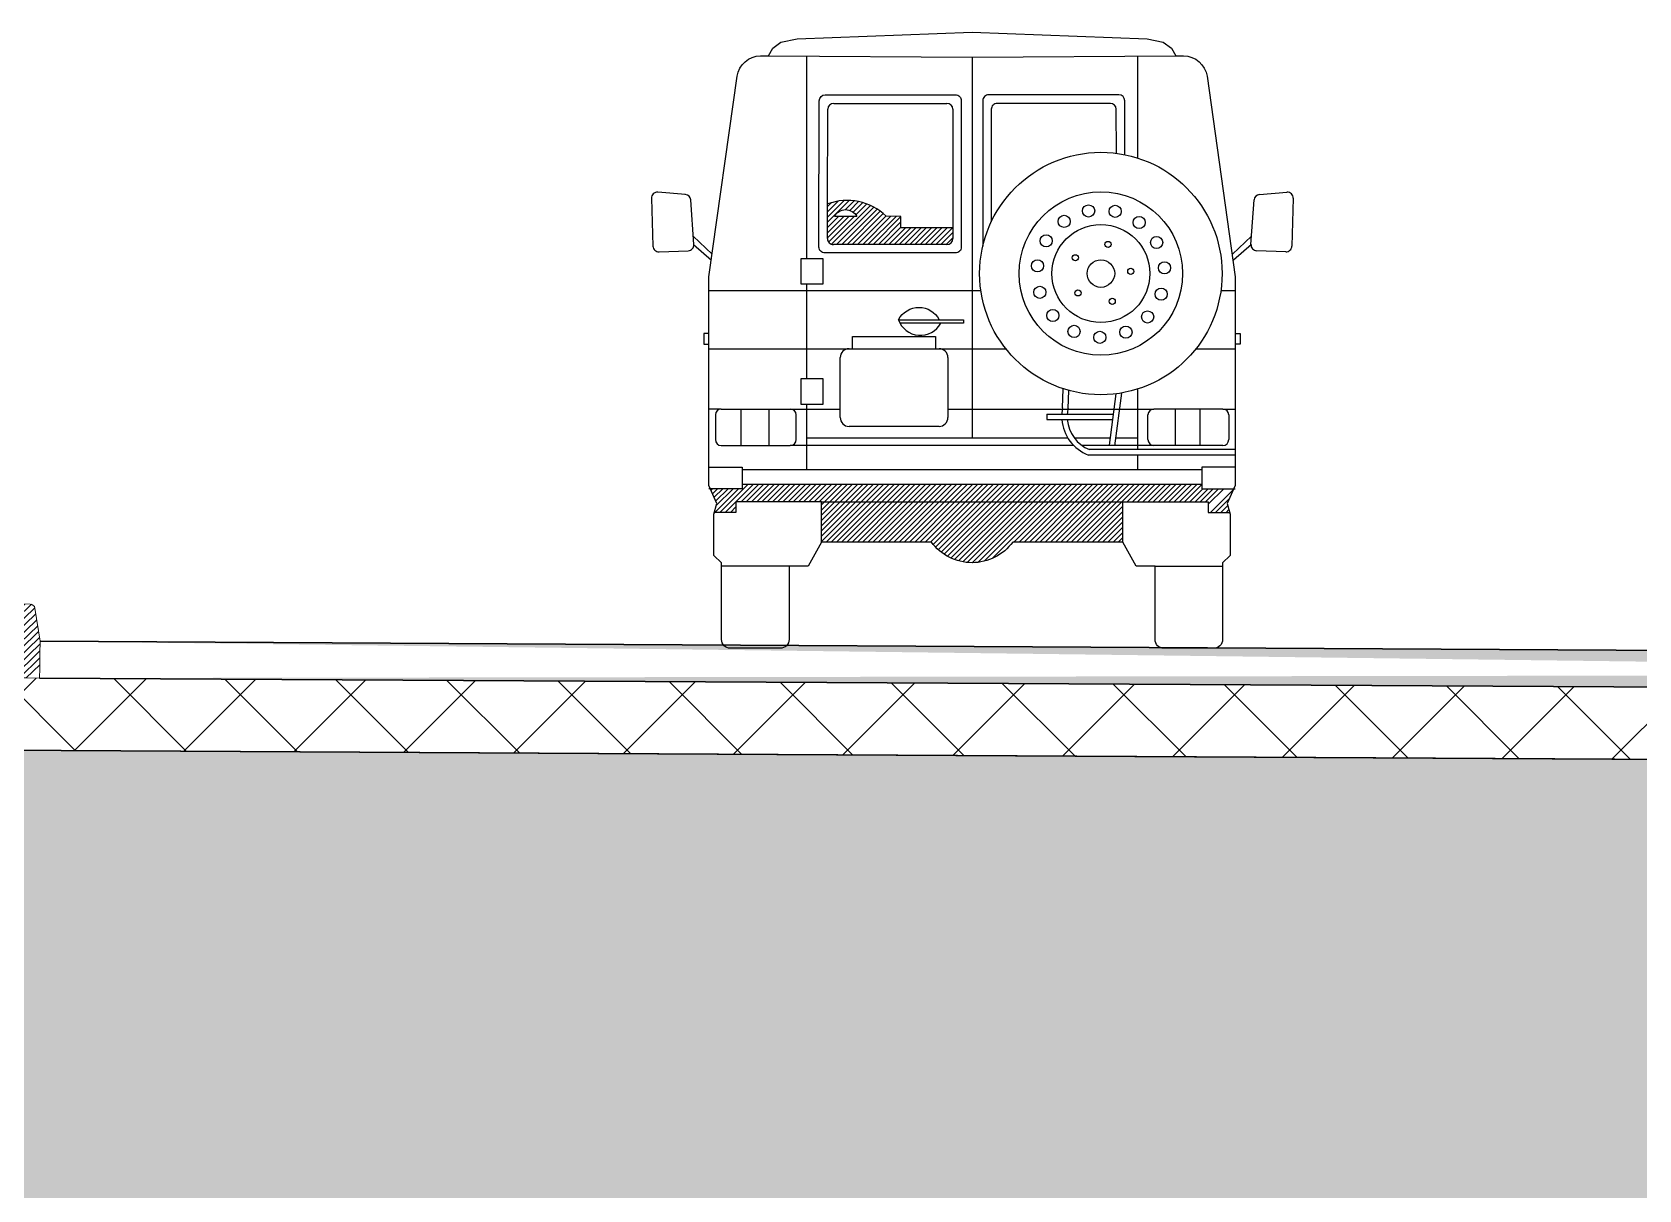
# Model space of a CAD drawing. Header units: metres. Extents: x 34785 to 38791, y 49888 to 55971.
# Drawn here: x 37668.84 to 37675.37, y 51723.61 to 51728.32 of the extents above; entities that cross this region are included whole.
import ezdxf

# ---------------------------------------------------------------- set-up
doc = ezdxf.new("R2010")
doc.units = ezdxf.units.M
doc.layers.add('ГЕНПЛАН ПЛОЩІ', color=7, linetype='Continuous', lineweight=0)
doc.layers.add('Слой 1', color=250, linetype='Continuous', lineweight=0)

# ---------------------------------------------------------------- blocks, each defined once
blk = doc.blocks.new('1')
at = {"layer": 'ГЕНПЛАН ПЛОЩІ', "color": 7, "linetype": 'Continuous', "lineweight": 0}
blk.add_line((4178.651, -713.944), (4178.651, -713.544), dxfattribs=at)
at = {"layer": 'ГЕНПЛАН ПЛОЩІ', "color": 7, "linetype": 'Continuous', "lineweight": 0, "flags": 128}
for points in [[(4178.651, -713.544), (4178.651, -713.404), (4178.651, -713.121), (4178.651, -712.838), (4178.651, -712.555), (4178.651, -712.444)], [(4177.151, -713.944), (4177.262, -713.944), (4177.545, -713.944), (4177.828, -713.944), (4178.111, -713.944), (4178.651, -713.944)]]:
    blk.add_lwpolyline(points, dxfattribs=at)
at = {"layer": 'Слой 1', "color": 7, "linetype": 'Continuous', "lineweight": 0}
for p, q in [((4177.151, -713.944), (4177.151, -710.944)), ((4177.151, -710.944), (4178.222, -710.944)), ((4178.282, -710.944), (4177.151, -712.075)), ((4177.999, -710.944), (4177.151, -711.792)), ((4177.716, -710.944), (4177.151, -711.509)), ((4177.434, -710.944), (4177.151, -711.227)), ((4178.416, -711.093), (4177.151, -712.358)), ((4178.651, -712.444), (4178.419, -711.11)), ((4178.458, -711.334), (4177.151, -712.641)), ((4178.5, -711.575), (4177.151, -712.924)), ((4178.542, -711.816), (4177.151, -713.207)), ((4178.584, -712.057), (4177.151, -713.49)), ((4178.626, -712.298), (4177.151, -713.773)), ((4178.651, -712.555), (4177.262, -713.944)), ((4178.651, -712.838), (4177.545, -713.944)), ((4178.651, -713.121), (4177.828, -713.944)), ((4178.651, -713.404), (4178.111, -713.944))]:
    blk.add_line(p, q, dxfattribs=at)
at = {"layer": 'Слой 1', "color": 7, "linetype": 'Continuous', "lineweight": 0, "extrusion": (0, 0, -1)}
blk.add_arc((-4178.222, -711.144), 0.2, 90, 170.11283, dxfattribs=at)
blk = doc.blocks.new('*X239')
at = {"color": 0}
for p, q in [((0.3407, 0.3584), (0.475, 0.4926)), ((0.3407, 0.376), (0.4573, 0.4926)), ((0.3407, 0.3937), (0.4396, 0.4926)), ((0.3407, 0.4114), (0.4219, 0.4926)), ((0.3407, 0.4291), (0.4042, 0.4926)), ((0.3407, 0.4468), (0.3866, 0.4926)), ((0.3407, 0.4644), (0.3689, 0.4926)), ((0.3407, 0.4821), (0.3512, 0.4926)), ((0.3563, 0.3563), (0.4926, 0.4926)), ((0.374, 0.3563), (0.5103, 0.4926)), ((0.3917, 0.3563), (0.528, 0.4926)), ((0.4093, 0.3563), (0.5457, 0.4926)), ((0.427, 0.3563), (0.5633, 0.4926)), ((0.4447, 0.3563), (0.581, 0.4926)), ((0.4624, 0.3563), (0.5987, 0.4926)), ((0.48, 0.3563), (0.6164, 0.4926)), ((0.4977, 0.3563), (0.6341, 0.4926)), ((0.5154, 0.3563), (0.6517, 0.4926)), ((0.5331, 0.3563), (0.6694, 0.4926)), ((0.5508, 0.3563), (0.6871, 0.4926)), ((0.5684, 0.3563), (0.7048, 0.4926)), ((0.5861, 0.3563), (0.7224, 0.4926)), ((0.6038, 0.3563), (0.7401, 0.4926)), ((0.6215, 0.3563), (0.7578, 0.4926)), ((0.6391, 0.3563), (0.7755, 0.4926)), ((0.6568, 0.3563), (0.7932, 0.4926)), ((0.6745, 0.3563), (0.8108, 0.4926)), ((0.6922, 0.3563), (0.8285, 0.4926)), ((0.7099, 0.3563), (0.8462, 0.4926)), ((0.7194, 0.3481), (0.8639, 0.4926)), ((0.7277, 0.3388), (0.8815, 0.4926)), ((0.7367, 0.3301), (0.8992, 0.4926)), ((0.7463, 0.322), (0.9169, 0.4926)), ((0.7566, 0.3147), (0.9346, 0.4926)), ((0.7676, 0.308), (0.9523, 0.4926)), ((0.7793, 0.302), (0.9699, 0.4926)), ((0.7918, 0.2968), (0.9876, 0.4926)), ((0.8051, 0.2925), (1.0053, 0.4926)), ((0.8195, 0.2891), (1.023, 0.4926)), ((0.835, 0.287), (1.0406, 0.4926)), ((0.8519, 0.2862), (1.0583, 0.4926)), ((0.8707, 0.2874), (1.076, 0.4926)), ((0.8923, 0.2913), (1.0937, 0.4926)), ((0.9191, 0.3004), (1.1114, 0.4926)), ((0.9927, 0.3563), (1.129, 0.4926)), ((1.0104, 0.3563), (1.1467, 0.4926)), ((1.0281, 0.3563), (1.1644, 0.4926)), ((1.0457, 0.3563), (1.1821, 0.4926)), ((1.0634, 0.3563), (1.1997, 0.4926)), ((1.0811, 0.3563), (1.2174, 0.4926)), ((1.0988, 0.3563), (1.2351, 0.4926)), ((1.1164, 0.3563), (1.2528, 0.4926)), ((1.1341, 0.3563), (1.2705, 0.4926)), ((1.1518, 0.3563), (1.2881, 0.4926)), ((1.1695, 0.3563), (1.3058, 0.4926)), ((1.1872, 0.3563), (1.3235, 0.4926)), ((1.2048, 0.3563), (1.3412, 0.4926)), ((1.2225, 0.3563), (1.3588, 0.4926)), ((1.2402, 0.3563), (1.3613, 0.4774)), ((1.2579, 0.3563), (1.3613, 0.4597)), ((1.2755, 0.3563), (1.3613, 0.442)), ((1.2932, 0.3563), (1.3613, 0.4243)), ((1.3109, 0.3563), (1.3613, 0.4067)), ((1.3286, 0.3563), (1.3613, 0.389)), ((1.3463, 0.3563), (1.3613, 0.3713))]:
    blk.add_line(p, q, dxfattribs=at)
blk = doc.blocks.new('*X240')
at = {"color": 0}
for p, q in [((0.3614, 1.4397), (0.4352, 1.5135)), ((0.3614, 1.4575), (0.4174, 1.5134)), ((0.3615, 1.4752), (0.3976, 1.5113)), ((0.3615, 1.4929), (0.3748, 1.5062)), ((0.3754, 1.3653), (0.5067, 1.4967)), ((0.3922, 1.3644), (0.5185, 1.4908)), ((0.4099, 1.3644), (0.5297, 1.4843)), ((0.4218, 1.4824), (0.4515, 1.5122)), ((0.4275, 1.3644), (0.5402, 1.4772)), ((0.4369, 1.4799), (0.4667, 1.5097)), ((0.4483, 1.4736), (0.4809, 1.5062)), ((0.457, 1.4646), (0.4942, 1.5018)), ((0.3613, 1.3866), (0.4341, 1.4594)), ((0.3613, 1.4043), (0.4164, 1.4594)), ((0.3614, 1.422), (0.3988, 1.4594)), ((0.3651, 1.3727), (0.4518, 1.4594)), ((0.4452, 1.3644), (0.5502, 1.4694)), ((0.4629, 1.3644), (0.5595, 1.4611)), ((0.4806, 1.3644), (0.5763, 1.4601)), ((0.4982, 1.3644), (0.5934, 1.4596)), ((0.5159, 1.3644), (0.6101, 1.4587)), ((0.5336, 1.3644), (0.6101, 1.441)), ((0.5513, 1.3644), (0.6101, 1.4233)), ((0.569, 1.3644), (0.6254, 1.4209)), ((0.5866, 1.3644), (0.6431, 1.4209)), ((0.6043, 1.3644), (0.6608, 1.4209)), ((0.622, 1.3644), (0.6784, 1.4209)), ((0.6397, 1.3644), (0.6961, 1.4209)), ((0.6573, 1.3644), (0.7138, 1.4209)), ((0.675, 1.3644), (0.7315, 1.4209)), ((0.6927, 1.3644), (0.7491, 1.4209)), ((0.7104, 1.3644), (0.7668, 1.4209)), ((0.7281, 1.3644), (0.7845, 1.4209)), ((0.7457, 1.3644), (0.7858, 1.4045)), ((0.7634, 1.3644), (0.7858, 1.3868))]:
    blk.add_line(p, q, dxfattribs=at)
blk = doc.blocks.new('A$C17DE143A')
for p, q in [((0.3959, 2.0067), (1.086, 2.0027)), ((1.086, 2.0027), (1.7762, 2.0067)), ((1.086, 2.0027), (1.086, 0.713)), ((0.5966, 1.5055), (0.5974, 1.8263)), ((0.6174, 1.8462), (1.0008, 1.8462)), ((1.0208, 1.8262), (1.0208, 1.4246)), ((0, 1.5246), (0.0051, 1.3626)), ((0.1147, 1.5374), (0.0217, 1.5452)), ((2.0597, 1.5374), (2.1528, 1.5452)), ((2.1744, 1.5246), (2.1694, 1.3626)), ((0.1434, 1.3685), (0.1329, 1.5188)), ((0.5963, 1.3882), (0.5966, 1.5055)), ((2.031, 1.3685), (2.0415, 1.5188)), ((1.0208, 1.4246), (1.0208, 1.3881)), ((0.2056, 1.335), (0.1415, 1.3965)), ((0.142, 1.3684), (0.2028, 1.3155)), ((1.0008, 1.3681), (0.6163, 1.3681)), ((1.9688, 1.335), (2.0329, 1.3965)), ((2.0325, 1.3684), (1.9716, 1.3155)), ((0.0258, 1.3433), (0.1243, 1.3471)), ((0.5068, 1.3208), (0.5802, 1.3208)), ((0.5068, 1.2331), (0.5068, 1.3208)), ((0.5802, 1.3208), (0.5802, 1.2331)), ((2.1486, 1.3433), (2.0501, 1.3471)), ((0.5802, 1.2331), (0.5068, 1.2331)), ((0.6814, 1.0567), (0.9622, 1.0567)), ((0.6814, 1.015), (0.6814, 1.0567)), ((0.9622, 1.0567), (0.9622, 1.015)), ((0.6394, 0.7818), (0.6394, 0.985)), ((0.6694, 1.015), (0.9742, 1.015)), ((1.0042, 0.985), (1.0042, 0.7818)), ((0.5068, 0.8263), (0.5068, 0.9139)), ((0.5068, 0.9139), (0.5802, 0.9139)), ((0.5802, 0.9139), (0.5802, 0.8263)), ((1.3928, 0.8149), (1.3952, 0.8791)), ((1.4112, 0.8126), (1.4134, 0.8736)), ((0.5802, 0.8263), (0.5068, 0.8263)), ((0.2364, 0.8107), (0.1948, 0.8107)), ((0.2164, 0.7907), (0.2164, 0.7069)), ((0.2364, 0.8107), (0.4701, 0.8107)), ((0.303, 0.8107), (0.303, 0.6869)), ((0.3975, 0.8107), (0.3975, 0.6869)), ((0.4901, 0.7069), (0.4901, 0.7907)), ((1.3391, 0.7936), (1.3391, 0.7752)), ((1.682, 0.7069), (1.682, 0.7907)), ((1.9356, 0.8107), (1.702, 0.8107)), ((1.7746, 0.8107), (1.7746, 0.6869)), ((1.8572, 0.8107), (1.8572, 0.6869)), ((1.9356, 0.8107), (1.9772, 0.8107)), ((1.9556, 0.7907), (1.9556, 0.7069)), ((0.5251, 0.713), (1.4102, 0.713)), ((0.9742, 0.7518), (0.6694, 0.7518)), ((1.4325, 0.713), (1.5539, 0.713)), ((1.5725, 0.713), (1.6469, 0.713)), ((0.2364, 0.6869), (0.4701, 0.6869)), ((1.4306, 0.6869), (0.4701, 0.6869)), ((1.702, 0.6869), (1.459, 0.6869)), ((1.9772, 0.6547), (1.4801, 0.6547)), ((1.9772, 0.6732), (1.4836, 0.6732)), ((1.9356, 0.6869), (1.702, 0.6869)), ((0.1948, 0.6141), (0.3074, 0.6141)), ((0.3074, 0.6141), (0.3074, 0.5562)), ((1.9772, 0.6141), (1.8647, 0.6141)), ((1.8647, 0.6141), (1.8647, 0.5562)), ((0.2319, 0.4601), (0.3279, 0.5562)), ((0.2495, 0.4601), (0.3456, 0.5562)), ((0.3034, 0.4963), (0.3633, 0.5562)), ((0.3074, 0.5562), (0.3074, 0.5406)), ((0.3074, 0.5533), (0.3103, 0.5562)), ((0.3211, 0.4963), (0.381, 0.5562)), ((0.3388, 0.4963), (0.3987, 0.5562)), ((0.3564, 0.4963), (0.4163, 0.5562)), ((0.3741, 0.4963), (0.434, 0.5562)), ((0.3918, 0.4963), (0.4517, 0.5562)), ((0.4095, 0.4963), (0.4694, 0.5562)), ((0.4272, 0.4963), (0.487, 0.5562)), ((0.4448, 0.4963), (0.5047, 0.5562)), ((0.4625, 0.4963), (0.5224, 0.5562)), ((0.4802, 0.4963), (0.5401, 0.5562)), ((0.4979, 0.4963), (0.5578, 0.5562)), ((0.5155, 0.4963), (0.5754, 0.5562)), ((0.5332, 0.4963), (0.5931, 0.5562)), ((0.5509, 0.4963), (0.6108, 0.5562)), ((0.5686, 0.4963), (0.6285, 0.5562)), ((0.5863, 0.4963), (0.6461, 0.5562)), ((0.6039, 0.4963), (0.6638, 0.5562)), ((0.6216, 0.4963), (0.6815, 0.5562)), ((0.6393, 0.4963), (0.6992, 0.5562)), ((0.657, 0.4963), (0.7169, 0.5562)), ((0.6746, 0.4963), (0.7345, 0.5562)), ((0.6923, 0.4963), (0.7522, 0.5562)), ((0.71, 0.4963), (0.7699, 0.5562)), ((0.7277, 0.4963), (0.7876, 0.5562)), ((0.7454, 0.4963), (0.8052, 0.5562)), ((0.763, 0.4963), (0.8229, 0.5562)), ((0.7807, 0.4963), (0.8406, 0.5562)), ((0.7984, 0.4963), (0.8583, 0.5562)), ((0.8161, 0.4963), (0.8759, 0.5562)), ((0.8337, 0.4963), (0.8936, 0.5562)), ((0.8514, 0.4963), (0.9113, 0.5562)), ((0.8691, 0.4963), (0.929, 0.5562)), ((0.8868, 0.4963), (0.9467, 0.5562)), ((0.9045, 0.4963), (0.9643, 0.5562)), ((0.9221, 0.4963), (0.982, 0.5562)), ((0.9398, 0.4963), (0.9997, 0.5562)), ((0.9575, 0.4963), (1.0174, 0.5562)), ((0.9752, 0.4963), (1.035, 0.5562)), ((0.9928, 0.4963), (1.0527, 0.5562)), ((1.0105, 0.4963), (1.0704, 0.5562)), ((1.0282, 0.4963), (1.0881, 0.5562)), ((1.0459, 0.4963), (1.1058, 0.5562)), ((1.0636, 0.4963), (1.1234, 0.5562)), ((1.0812, 0.4963), (1.1411, 0.5562)), ((1.0989, 0.4963), (1.1588, 0.5562)), ((1.1166, 0.4963), (1.1765, 0.5562)), ((1.1343, 0.4963), (1.1941, 0.5562)), ((1.1519, 0.4963), (1.2118, 0.5562)), ((1.1696, 0.4963), (1.2295, 0.5562)), ((1.1873, 0.4963), (1.2472, 0.5562)), ((1.205, 0.4963), (1.2649, 0.5562)), ((1.2227, 0.4963), (1.2825, 0.5562)), ((1.2403, 0.4963), (1.3002, 0.5562)), ((1.258, 0.4963), (1.3179, 0.5562)), ((1.2757, 0.4963), (1.3356, 0.5562)), ((1.2934, 0.4963), (1.3532, 0.5562)), ((1.311, 0.4963), (1.3709, 0.5562)), ((1.3287, 0.4963), (1.3886, 0.5562)), ((1.3464, 0.4963), (1.4063, 0.5562)), ((1.3641, 0.4963), (1.424, 0.5562)), ((1.3818, 0.4963), (1.4416, 0.5562)), ((1.3994, 0.4963), (1.4593, 0.5562)), ((1.4171, 0.4963), (1.477, 0.5562)), ((1.4348, 0.4963), (1.4947, 0.5562)), ((1.4525, 0.4963), (1.5123, 0.5562)), ((1.4701, 0.4963), (1.53, 0.5562)), ((1.4878, 0.4963), (1.5477, 0.5562)), ((1.5055, 0.4963), (1.5654, 0.5562)), ((1.5232, 0.4963), (1.5831, 0.5562)), ((1.5409, 0.4963), (1.6007, 0.5562)), ((1.5585, 0.4963), (1.6184, 0.5562)), ((1.5762, 0.4963), (1.6361, 0.5562)), ((1.5939, 0.4963), (1.6538, 0.5562)), ((1.6116, 0.4963), (1.6714, 0.5562)), ((1.6292, 0.4963), (1.6891, 0.5562)), ((1.6469, 0.4963), (1.7068, 0.5562)), ((1.6646, 0.4963), (1.7245, 0.5562)), ((1.6823, 0.4963), (1.7422, 0.5562)), ((1.7, 0.4963), (1.7598, 0.5562)), ((1.7176, 0.4963), (1.7775, 0.5562)), ((1.7353, 0.4963), (1.7952, 0.5562)), ((1.753, 0.4963), (1.8129, 0.5562)), ((1.7707, 0.4963), (1.8305, 0.5562)), ((1.7883, 0.4963), (1.8482, 0.5562)), ((1.806, 0.4963), (1.8647, 0.555)), ((1.8647, 0.5562), (1.8647, 0.5406)), ((0.3074, 0.5406), (0.1948, 0.5406)), ((0.2018, 0.5361), (0.2063, 0.5406)), ((0.2071, 0.5238), (0.224, 0.5406)), ((0.2125, 0.5115), (0.2417, 0.5406)), ((0.2143, 0.4601), (0.2949, 0.5406)), ((0.2179, 0.4992), (0.2594, 0.5406)), ((0.2197, 0.4833), (0.277, 0.5406)), ((0.5757, 0.4963), (0.2862, 0.4963)), ((0.2862, 0.4963), (0.2862, 0.4601)), ((0.5757, 0.4963), (1.5963, 0.4963)), ((0.5757, 0.36), (0.5757, 0.4963)), ((1.5963, 0.36), (1.5963, 0.4963)), ((1.5963, 0.4963), (1.8859, 0.4963)), ((1.8237, 0.4963), (1.868, 0.5406)), ((1.8414, 0.4963), (1.8857, 0.5406)), ((1.859, 0.4963), (1.9034, 0.5406)), ((1.8647, 0.5406), (1.9772, 0.5406)), ((1.8767, 0.4963), (1.9211, 0.5406)), ((1.8859, 0.4879), (1.9386, 0.5406)), ((1.8859, 0.4963), (1.8859, 0.4601)), ((1.8936, 0.4601), (1.9708, 0.5374)), ((1.9112, 0.4601), (1.9571, 0.506)), ((0.2862, 0.4601), (0.2114, 0.4601)), ((0.2127, 0.4586), (0.2142, 0.4601)), ((0.2672, 0.4601), (0.2862, 0.479)), ((0.2849, 0.4601), (0.2862, 0.4614)), ((1.8859, 0.4601), (1.9607, 0.4601)), ((1.9289, 0.4601), (1.9523, 0.4835)), ((1.9466, 0.4601), (1.9562, 0.4697)), ((0.4662, 0.2783), (0.2373, 0.2783)), ((1.7059, 0.2783), (1.9347, 0.2783))]:
    blk.add_line(p, q)
for points in [[(0.1948, 0.552), (0.1948, 1.2581), (0.29, 1.938, -0.375674), (0.3697, 2.0069), (0.3959, 2.0067), (0.4109, 2.0328), (0.4386, 2.0539), (0.4931, 2.0652), (1.086, 2.0876), (1.679, 2.0652), (1.7335, 2.0539), (1.7612, 2.0328), (1.7762, 2.0067), (1.8023, 2.0069, -0.375674), (1.882, 1.938), (1.9772, 1.2581), (1.9772, 0.552), (1.9503, 0.4904), (1.9607, 0.454), (1.9607, 0.3144), (1.9347, 0.289), (1.9347, 0.03, -0.414214), (1.9047, 0), (1.7359, 0, -0.414214), (1.7059, 0.03), (1.7059, 0.2783), (1.6416, 0.2783), (1.5963, 0.36), (1.3689, 0.36), (1.224, 0.36, -0.508034), (0.9481, 0.36), (0.8032, 0.36), (0.5757, 0.36), (0.5304, 0.2783), (0.4662, 0.2783), (0.4662, 0.03, -0.414214), (0.4362, 0), (0.2673, 0, -0.414214), (0.2373, 0.03), (0.2373, 0.289), (0.2114, 0.3144), (0.2114, 0.454), (0.2217, 0.4904)], [(0.5886, 1.8751), (1.0297, 1.8751, -0.414214), (1.0497, 1.8551), (1.0497, 1.3593, -0.414214), (1.0297, 1.3393), (0.5874, 1.3393, -0.414956), (0.5674, 1.3593), (0.5686, 1.8551, -0.413471)]]:
    blk.add_lwpolyline(points, format="xyb", close=True)
for points in [[(0.5251, 2.006), (0.5251, 1.3208)], [(1.6469, 2.006), (1.6469, 1.661)], [(0.1948, 1.2118), (1.1158, 1.2118)], [(0.5251, 1.2331), (0.5251, 0.9139)], [(1.9291, 1.2118), (1.9772, 1.2118)], [(0.8371, 1.1133), (1.0568, 1.1133), (1.0568, 1.1016), (0.8425, 1.1016)], [(0.1948, 1.0663), (0.1779, 1.0663), (0.1779, 1.0299), (0.1948, 1.0299)], [(1.9772, 1.0663), (1.9941, 1.0663), (1.9941, 1.0299), (1.9772, 1.0299)], [(0.1948, 1.015), (0.6694, 1.015)], [(0.9742, 1.015), (1.2002, 1.015)], [(1.8447, 1.015), (1.9772, 1.015)], [(1.6469, 0.8782), (1.6469, 0.6732)], [(0.5251, 0.8263), (0.5251, 0.6056)], [(1.5736, 0.8621), (1.5507, 0.6886)], [(1.5926, 0.8649), (1.569, 0.6861)], [(0.4701, 0.8107), (0.6394, 0.8107)], [(1.0042, 0.8107), (1.702, 0.8107)], [(1.3391, 0.7936), (1.5646, 0.7936)], [(1.3391, 0.7752), (1.5621, 0.7752)], [(1.6469, 0.6547), (1.6469, 0.6056)], [(0.3074, 0.6056), (1.8647, 0.6056)], [(0.3074, 0.5562), (1.8647, 0.5562)]]:
    blk.add_lwpolyline(points)
for points in [[(1.5834, 1.8751), (1.1424, 1.8751, 0.414214), (1.1224, 1.8551), (1.1224, 1.3624, 0.414214)], [(1.6039, 1.6722), (1.6034, 1.8551, 0.413471), (1.5834, 1.8751)], [(1.5546, 1.8462), (1.1712, 1.8462, 0.414214), (1.1512, 1.8262), (1.1512, 1.4453, 0.414214)], [(1.575, 1.677), (1.5746, 1.8263, 0.413471), (1.5546, 1.8462)], [(1.0208, 1.4246), (0.8452, 1.4246), (0.8452, 1.4627), (0.795, 1.4643, 0.28659), (0.5966, 1.5055, -1.758112)], [(0.6952, 1.4631), (0.6198, 1.4631, -0.610366), (0.6952, 1.4631, -0.241954)], [(0.8371, 1.1133, -0.603238), (0.9747, 1.1133, -2.228773)], [(0.8371, 1.1133, 0.656282), (0.98, 1.1016, -3.989419)]]:
    blk.add_lwpolyline(points, format="xyb")
for centre, radius in [((1.5225, 1.2696), 0.4107), ((1.5225, 1.2696), 0.2769), ((1.4808, 1.4817), 0.0206), ((1.5707, 1.4803), 0.0206), ((1.5225, 1.2696), 0.1659), ((1.3982, 1.4464), 0.0206), ((1.6522, 1.4425), 0.0206), ((1.337, 1.3806), 0.0206), ((1.5467, 1.3683), 0.0104), ((1.7113, 1.3748), 0.0206), ((1.3079, 1.2955), 0.0206), ((1.4361, 1.3231), 0.0104), ((1.5225, 1.2696), 0.0467), ((1.7377, 1.2889), 0.0206), ((1.6238, 1.2771), 0.0104), ((1.3159, 1.206), 0.0206), ((1.4449, 1.204), 0.0104), ((1.7269, 1.1997), 0.0206), ((1.3597, 1.1275), 0.0206), ((1.5609, 1.1756), 0.0104), ((1.6808, 1.1226), 0.0206), ((1.4315, 1.0736), 0.0206), ((1.6073, 1.0709), 0.0206), ((1.5191, 1.0535), 0.0206)]:
    blk.add_circle(centre, radius)
for centre, radius, start, end in [((0.6174, 1.8262), 0.02, 90, 179.8547), ((1.0008, 1.8262), 0.02, 0, 90), ((0.02, 1.5252), 0.02, 85.2187, 181.7883), ((0.113, 1.5175), 0.02, 3.9897, 85.2187), ((2.0614, 1.5175), 0.02, 94.7813, 176.0103), ((2.1544, 1.5252), 0.02, 358.2117, 94.7813), ((0.025, 1.3632), 0.02, 181.7883, 272.2483), ((0.1235, 1.3671), 0.02, 272.2483, 3.9897), ((0.6163, 1.3881), 0.02, 179.8547, 270), ((1.0008, 1.3881), 0.02, 270, 0), ((2.0509, 1.3671), 0.02, 176.0103, 267.7517), ((2.1494, 1.3632), 0.02, 267.7517, 358.2117), ((0.6694, 0.985), 0.03, 90, 180), ((0.9742, 0.985), 0.03, 0, 90), ((0.2364, 0.7907), 0.02, 90, 180), ((0.4701, 0.7907), 0.02, 0, 90), ((0.6694, 0.7818), 0.03, 180, 270), ((0.9742, 0.7818), 0.03, 270, 0), ((1.5303, 0.786), 0.1405, 168.143, 176.8917), ((1.5303, 0.786), 0.1405, 184.4277, 249.067), ((1.5303, 0.786), 0.1221, 167.4312, 176.4208), ((1.5303, 0.786), 0.1221, 185.0993, 247.5199), ((1.702, 0.7907), 0.02, 90, 180), ((1.9356, 0.7907), 0.02, 0, 90), ((0.2364, 0.7069), 0.02, 180, 270), ((0.4701, 0.7069), 0.02, 270, 0), ((1.702, 0.7069), 0.02, 180, 270), ((1.9356, 0.7069), 0.02, 270, 0)]:
    blk.add_arc(centre, radius, start, end)
for name in ['*X240', '*X239']:
    blk.add_blockref(name, (0.235, 0.0037))

msp = doc.modelspace()

# ---------------------------------------------------------------- hatches: boundary and pattern name
at = {"transparency": 33554687}
h = msp.add_hatch(dxfattribs=at)
h.set_pattern_fill('EARTH', color=256, scale=0.01)
h.set_pattern_definition([(0, (37209.22292, 51827.326167), (0.0635, 0.0635), [0.0635, -0.0635]), (0, (37209.22292, 51827.34998), (0.0635, 0.0635), [0.0635, -0.0635]), (0, (37209.22292, 51827.37379), (0.0635, 0.0635), [0.0635, -0.0635]), (90, (37209.230856, 51827.38173), (-0.0635, 0.0635), [0.0635, -0.0635]), (90, (37209.25467, 51827.38173), (-0.0635, 0.0635), [0.0635, -0.0635]), (90, (37209.27848, 51827.38173), (-0.0635, 0.0635), [0.0635, -0.0635])])
edge = h.paths.add_edge_path()
edge.add_line((37668.8694, 51725.6929), (37689.9016, 51725.5754))
edge.add_line((37668.8716, 51725.8429), (37689.9016, 51725.7254))
h = msp.add_hatch(dxfattribs=at)
h.set_pattern_fill('DOTS', color=256, scale=0.1)
h.set_pattern_definition([(0, (37209.22292, 51827.32617), (0.079375, 0.15875), [0, -0.15875])])
h.paths.add_polyline_path([(37666.3928, 51717.5675), (37666.3886, 51718.6255), (37665.9627, 51718.6201), (37665.9513, 51725.0733), (37666.2274, 51725.5348), (37668.7169, 51725.5393), (37668.7147, 51725.3993), (37690.0516, 51725.281), (37690.0516, 51725.5754), (37694.6582, 51725.7572), (37694.6582, 51717.5675)])
h = msp.add_hatch(dxfattribs=at)
h.set_pattern_fill('ANSI37', color=256, scale=0.1)
h.set_pattern_definition([(45, (37209.22292, 51827.32617), (-0.2245064, 0.2245064), []), (135, (37209.22292, 51827.32617), (-0.2245064, -0.2245064), [])])
h.paths.add_polyline_path([(37668.8693, 51725.6929), (37668.8693, 51725.6929), (37668.8153, 51725.6937), (37668.787, 51725.6942), (37668.7587, 51725.6946), (37668.7304, 51725.695), (37668.7193, 51725.6952), (37668.7169, 51725.5393), (37668.7144, 51725.5393), (37668.7147, 51725.3993), (37690.0516, 51725.281), (37690.0516, 51725.5754), (37690.0405, 51725.5754), (37690.0122, 51725.5754), (37689.984, 51725.5754), (37689.9557, 51725.5754), (37689.9016, 51725.5754)])

# ---------------------------------------------------------------- linework, layer by layer
at = {"lineweight": 30}
for p, q in [((37668.8716, 51725.8429), (37689.9016, 51725.7254)), ((37668.8694, 51725.6929), (37689.9016, 51725.5754)), ((37668.7147, 51725.3993), (37690.0516, 51725.281))]:
    msp.add_line(p, q, dxfattribs=at)
at = {"flags": 128}
msp.add_lwpolyline([(37666.3928, 51717.5675), (37666.3886, 51718.6255), (37665.9627, 51718.6201), (37665.9513, 51725.0733), (37666.2274, 51725.5348), (37668.7169, 51725.5393), (37668.7147, 51725.3993), (37690.0516, 51725.281), (37690.0516, 51725.5754), (37693.0516, 51725.5754), (37693.0546, 51725.7255), (37694.6582, 51725.7572), (37694.6582, 51717.5675)], close=True, dxfattribs=at)

# ---------------------------------------------------------------- block references
at = {"xscale": 1.2, "yscale": 1.2, "zscale": 1.2}
msp.add_blockref('A$C17DE143A', (37671.3568, 51725.8141), dxfattribs=at)
at = {"xscale": 0.1, "yscale": 0.1, "zscale": 0.1, "rotation": 359.1203145623695}
msp.add_blockref('1', (37252.1495, 51803.4943), dxfattribs=at)

doc.saveas('drawing.dxf')
